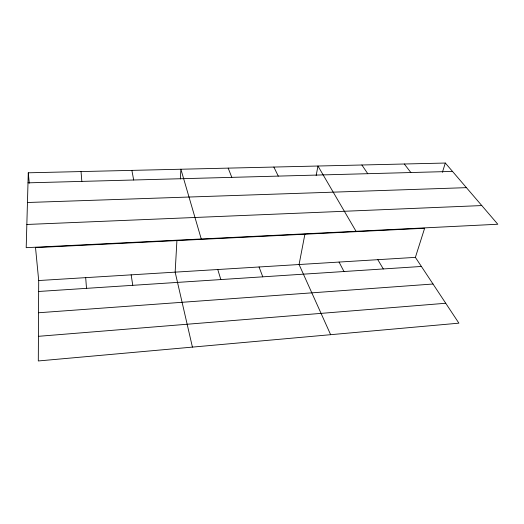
<?xml version="1.0" encoding="UTF-8"?>
<svg xmlns="http://www.w3.org/2000/svg" width="524" height="524" viewBox="0 0 524 524"><rect width="100%" height="100%" fill="white"/><g stroke="black" fill="none" stroke-linecap="round" stroke-linejoin="round"><path stroke-width="0.79" d="M38.704 280.537L38.304 360.957L458.9 323.164L415.388 257.369L424.63 228.254L35.521 247.642L38.704 280.537L415.388 257.369M28.276 172.802L26.2 247.675L497.8 224.246L445.328 163.043L28.276 172.802L29.279 183.184M176.916 240.601L175.154 272.146L192.419 347.111M180.348 178.959L180.891 169.232L201.255 238.977M304.889 234.221L299.08 264.522L330.644 334.692M316.149 175.514L317.97 166.023L356.032 231.287M442.387 172.311L445.328 163.043M38.422 336.316L445.734 303.258M38.54 312.756L433.007 284.015M38.645 291.475L421.401 266.461M26.842 224.469L481.785 205.565M27.451 202.5L466.426 187.651M27.995 182.843L452.507 171.413M404.312 164.005L410.868 172.534M361.881 164.995L367.769 173.693M377.804 259.681L383.299 268.956M339.054 262.066L343.986 271.524M273.856 167.058L278.277 176.103M228.189 168.125L231.804 177.354M259.053 266.985L262.779 276.829M217.768 269.526L220.833 279.574M131.871 170.379L133.685 180.001M131.157 274.851L132.762 285.325M81.037 171.571L81.842 181.396M85.694 277.648L86.499 288.351"/></g></svg>
